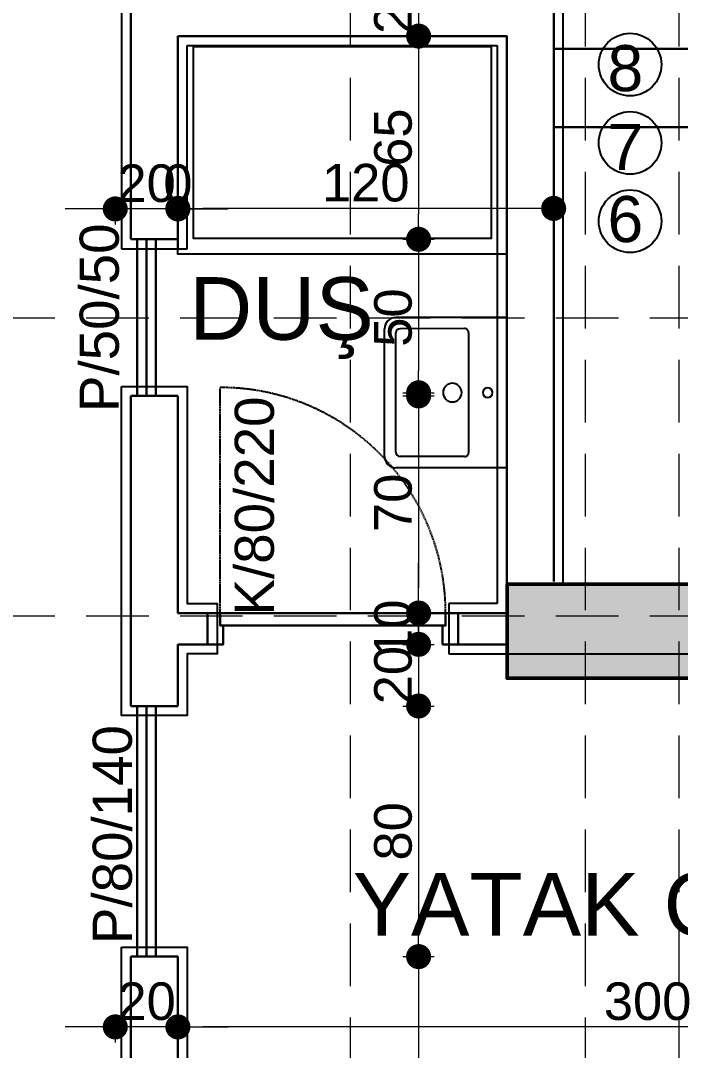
# Model space of a CAD drawing. Header units: millimetres. Extents: x 38129 to 72024, y -56282 to 16512.
# Drawn here: x 48258.7 to 48469.5, y -44474.2 to -44145.5 of the extents above; entities that cross this region are included whole.
import ezdxf

# ---------------------------------------------------------------- set-up
doc = ezdxf.new("R2010")
doc.units = ezdxf.units.MM
doc.linetypes.add('HIDDEN', pattern=[0.375, 0.25, -0.125])
for name, color, linetype, lineweight in [('AKS', 55, 'HIDDEN', 0), ('COLUMN4', 3, 'Continuous', 50), ('DIŞÖLÇÜ', 37, 'Continuous', 0), ('DUVAR', 255, 'Continuous', 30), ('KAPI', 4, 'Continuous', 30), ('M', 210, 'Continuous', 30), ('mahal', 7, 'Continuous', 5), ('pencere', 195, 'Continuous', 30), ('pencere+KAPI', 1, 'Continuous', 0), ('TARAMA', 252, 'Continuous', 0), ('ölçü İÇ', 31, 'Continuous', 0)]:
    doc.layers.add(name, color=color, linetype=linetype, lineweight=lineweight)
for name, color, linetype in [('HIDDEN', 1, 'HIDDEN'), ('sıva', 41, 'Continuous'), ('tefriş', 42, 'Continuous')]:
    doc.layers.add(name, color=color, linetype=linetype)
doc.styles.add('icdisolcu_yazi', font='arial.ttf')
doc.styles.get("Standard").update_dxf_attribs({"font": 'arial.ttf'})
doc.styles.add('style1', font='arial.ttf')
doc.dimstyles.new('İç Ölçü', dxfattribs={"dimtxt": 12, "dimasz": 8, "dimexe": 5, "dimexo": 0, "dimgap": 2, "dimtad": 1, "dimdec": 0, "dimzin": 12, "dimdsep": 46, "dimtxsty": 'icdisolcu_yazi', "dimblk": 'DOT', "dimcen": 8, "dimdle": 5, "dimclrd": 256, "dimclre": 256, "dimclrt": 7, "dimadec": 0, "dimazin": 3, "dimtfac": 1, "dimtdec": 0, "dimtix": 1, "dimtmove": 2, "dimatfit": 3, "dimldrblk": 'DOT', "dimfxl": 0, "dimtolj": 1, "dimtzin": 0, "dimlwd": -1, "dimlwe": -1, "dimarcsym": 0})

# ---------------------------------------------------------------- blocks, each defined once
blk = doc.blocks.new('*U11')
for p, q in [((4, 0), (0, 0)), ((76, 0), (80, 0))]:
    blk.add_line(p, q)
blk.add_lwpolyline([(4, 0), (76, 0), (76, -4), (4, -4)], close=True)
for points in [[(0, -10), (5, -10), (5, -4)], [(80, -10), (75, -10), (75, -4)]]:
    blk.add_lwpolyline(points)
at = {"layer": 'DUVAR'}
for p, q in [((0, 0), (0, -10)), ((80, 0), (80, -10))]:
    blk.add_line(p, q, dxfattribs=at)
at = {"layer": 'HIDDEN'}
blk.add_line((4, 0), (4, 72), dxfattribs=at)
blk.add_arc((4, 0), 72, 0, 90, dxfattribs=at)
blk = doc.blocks.new('A$C5F901649')
at = {"layer": 'tefriş'}
for p, q in [((3, 32.48), (37, 32.48)), ((0, 0), (0, 29.48)), ((2.97, 11.25), (3, 28.35)), ((4.12, 29.48), (35.88, 29.48)), ((37.03, 11.25), (37, 28.35)), ((40, 0), (40, 29.48)), ((35.91, 10.13), (4.09, 10.13)), ((0, 0), (20, 0)), ((40, 0), (20, 0))]:
    blk.add_line(p, q, dxfattribs=at)
for centre, radius, start, end in [((3, 29.48), 3, 90, 180), ((37, 29.48), 3, 0, 90), ((4.12, 28.35), 1.13, 90, 179.9238), ((35.88, 28.35), 1.13, 0.0762, 90), ((20, 14.45), 2.48, 90, 270), ((20, 14.45), 2.48, 270, 90), ((4.09, 11.25), 1.13, 179.9238, 270), ((35.91, 11.25), 1.13, 270, 0.0762), ((20, 5.05), 1.31, 90, 270), ((20, 5.05), 1.31, 270, 90)]:
    blk.add_arc(centre, radius, start, end, dxfattribs=at)
blk = doc.blocks.new('_Dot')
at = {"color": 0, "lineweight": -2}
blk.add_line((-0.5, 0), (-1, 0), dxfattribs=at)
at = {"color": 0, "lineweight": 30, "const_width": 0.5}
blk.add_lwpolyline([(-0.25, 0, 1), (0.25, 0, 1)], format="xyb", close=True, dxfattribs=at)
blk = doc.blocks.new('*D1004')
at = {"layer": 'Defpoints', "color": 0, "lineweight": 120, "transparency": 16777216}
for p in [(48385.86, -44150.43), (48308.99, -44215.29), (48385.86, -44215.29)]:
    blk.add_point(p, dxfattribs=at)
at = {"layer": 'ölçü İÇ', "transparency": 16777216}
for p, q in [((48385.86, -44150.43), (48390.86, -44150.43)), ((48380.86, -44215.29), (48390.86, -44215.29))]:
    blk.add_line(p, q, dxfattribs=at)
at = {"layer": 'ölçü İÇ', "linetype": 'Continuous', "transparency": 16777216}
blk.add_line((48385.86, -44158.43), (48385.86, -44207.29), dxfattribs=at)
at = {"layer": 'ölçü İÇ', "transparency": 16777216, "xscale": 8, "yscale": 8, "zscale": 8}
for p, rotation in [((48385.86, -44150.43), 90), ((48385.86, -44215.29), 270)]:
    blk.add_blockref('_Dot', p, dxfattribs=dict(at, rotation=rotation))
at = {"layer": 'ölçü İÇ', "color": 7, "transparency": 16777216, "insert": (48377.74, -44182.86), "char_height": 12, "attachment_point": 5, "rotation": 90, "style": 'icdisolcu_yazi'}
blk.add_mtext('\\A1;65', dxfattribs=at)
blk = doc.blocks.new('*D1005')
at = {"layer": 'Defpoints', "color": 0, "lineweight": 120, "transparency": 16777216}
for p in [(48308.99, -44215.29), (48308.99, -44265.29), (48385.86, -44265.29)]:
    blk.add_point(p, dxfattribs=at)
at = {"layer": 'ölçü İÇ', "transparency": 16777216}
for p, q in [((48380.86, -44215.29), (48390.86, -44215.29)), ((48380.86, -44265.29), (48390.86, -44265.29))]:
    blk.add_line(p, q, dxfattribs=at)
at = {"layer": 'ölçü İÇ', "linetype": 'Continuous', "transparency": 16777216}
blk.add_line((48385.86, -44223.29), (48385.86, -44257.29), dxfattribs=at)
at = {"layer": 'ölçü İÇ', "transparency": 16777216, "xscale": 8, "yscale": 8, "zscale": 8}
for p, rotation in [((48385.86, -44215.29), 90), ((48385.86, -44265.29), 270)]:
    blk.add_blockref('_Dot', p, dxfattribs=dict(at, rotation=rotation))
at = {"layer": 'ölçü İÇ', "color": 7, "transparency": 16777216, "insert": (48377.74, -44240.29), "char_height": 12, "attachment_point": 5, "rotation": 90, "style": 'icdisolcu_yazi'}
blk.add_mtext('\\A1;50', dxfattribs=at)
blk = doc.blocks.new('*D1006')
at = {"layer": 'Defpoints', "color": 0, "lineweight": 120, "transparency": 16777216}
for p in [(48308.99, -44264.29), (48318.49, -44334.6), (48385.86, -44334.6)]:
    blk.add_point(p, dxfattribs=at)
at = {"layer": 'ölçü İÇ', "transparency": 16777216}
for p, q in [((48380.86, -44264.29), (48390.86, -44264.29)), ((48380.86, -44334.6), (48390.86, -44334.6))]:
    blk.add_line(p, q, dxfattribs=at)
at = {"layer": 'ölçü İÇ', "linetype": 'Continuous', "transparency": 16777216}
blk.add_line((48385.86, -44272.29), (48385.86, -44326.6), dxfattribs=at)
at = {"layer": 'ölçü İÇ', "transparency": 16777216, "xscale": 8, "yscale": 8, "zscale": 8}
for p, rotation in [((48385.86, -44264.29), 90), ((48385.86, -44334.6), 270)]:
    blk.add_blockref('_Dot', p, dxfattribs=dict(at, rotation=rotation))
at = {"layer": 'ölçü İÇ', "color": 7, "transparency": 16777216, "insert": (48377.74, -44299.44), "char_height": 12, "attachment_point": 5, "rotation": 90, "style": 'icdisolcu_yazi'}
blk.add_mtext('\\A1;70', dxfattribs=at)
blk = doc.blocks.new('*D1007')
at = {"layer": 'Defpoints', "color": 0, "lineweight": 120, "transparency": 16777216}
for p in [(48318.49, -44334.6), (48318.49, -44344.6), (48385.86, -44344.6)]:
    blk.add_point(p, dxfattribs=at)
at = {"layer": 'ölçü İÇ', "linetype": 'Continuous', "transparency": 16777216}
for p, q in [((48385.86, -44326.6), (48385.86, -44318.6)), ((48385.86, -44334.6), (48385.86, -44344.6)), ((48385.86, -44352.6), (48385.86, -44360.6))]:
    blk.add_line(p, q, dxfattribs=at)
at = {"layer": 'ölçü İÇ', "transparency": 16777216}
for p, q in [((48380.86, -44334.6), (48390.86, -44334.6)), ((48380.86, -44344.6), (48390.86, -44344.6))]:
    blk.add_line(p, q, dxfattribs=at)
at = {"layer": 'ölçü İÇ', "transparency": 16777216, "xscale": 8, "yscale": 8, "zscale": 8}
for p, rotation in [((48385.86, -44334.6), 270), ((48385.86, -44344.6), 90)]:
    blk.add_blockref('_Dot', p, dxfattribs=dict(at, rotation=rotation))
at = {"layer": 'ölçü İÇ', "color": 7, "transparency": 16777216, "insert": (48377.74, -44339.6), "char_height": 12, "attachment_point": 5, "rotation": 90, "style": 'icdisolcu_yazi'}
blk.add_mtext('\\A1;10', dxfattribs=at)
blk = doc.blocks.new('*D1008')
at = {"layer": 'Defpoints', "color": 0, "lineweight": 120, "transparency": 16777216}
for p in [(48318.49, -44344.6), (48308.99, -44364.29), (48385.86, -44364.29)]:
    blk.add_point(p, dxfattribs=at)
at = {"layer": 'ölçü İÇ', "linetype": 'Continuous', "transparency": 16777216}
for p, q in [((48385.86, -44336.6), (48385.86, -44328.6)), ((48385.86, -44344.6), (48385.86, -44364.29)), ((48385.86, -44372.29), (48385.86, -44380.29))]:
    blk.add_line(p, q, dxfattribs=at)
at = {"layer": 'ölçü İÇ', "transparency": 16777216}
for p, q in [((48380.86, -44344.6), (48390.86, -44344.6)), ((48380.86, -44364.29), (48390.86, -44364.29))]:
    blk.add_line(p, q, dxfattribs=at)
at = {"layer": 'ölçü İÇ', "transparency": 16777216, "xscale": 8, "yscale": 8, "zscale": 8}
for p, rotation in [((48385.86, -44344.6), 270), ((48385.86, -44364.29), 90)]:
    blk.add_blockref('_Dot', p, dxfattribs=dict(at, rotation=rotation))
at = {"layer": 'ölçü İÇ', "color": 7, "transparency": 16777216, "insert": (48377.74, -44354.44), "char_height": 12, "attachment_point": 5, "rotation": 90, "style": 'icdisolcu_yazi'}
blk.add_mtext('\\A1;20', dxfattribs=at)
blk = doc.blocks.new('*D1009')
at = {"layer": 'Defpoints', "color": 0, "lineweight": 120, "transparency": 16777216}
for p in [(48308.99, -44364.29), (48308.99, -44444.29), (48385.86, -44444.29)]:
    blk.add_point(p, dxfattribs=at)
at = {"layer": 'ölçü İÇ', "transparency": 16777216}
for p, q in [((48380.86, -44364.29), (48390.86, -44364.29)), ((48380.86, -44444.29), (48390.86, -44444.29))]:
    blk.add_line(p, q, dxfattribs=at)
at = {"layer": 'ölçü İÇ', "linetype": 'Continuous', "transparency": 16777216}
blk.add_line((48385.86, -44372.29), (48385.86, -44436.29), dxfattribs=at)
at = {"layer": 'ölçü İÇ', "transparency": 16777216, "xscale": 8, "yscale": 8, "zscale": 8}
for p, rotation in [((48385.86, -44364.29), 90), ((48385.86, -44444.29), 270)]:
    blk.add_blockref('_Dot', p, dxfattribs=dict(at, rotation=rotation))
at = {"layer": 'ölçü İÇ', "color": 7, "transparency": 16777216, "insert": (48377.74, -44404.29), "char_height": 12, "attachment_point": 5, "rotation": 90, "style": 'icdisolcu_yazi'}
blk.add_mtext('\\A1;80', dxfattribs=at)
blk = doc.blocks.new('*D1010')
at = {"layer": 'Defpoints', "color": 0, "lineweight": 120, "transparency": 16777216}
for p in [(48308.99, -44444.29), (48308.98, -44639.28), (48385.86, -44639.28)]:
    blk.add_point(p, dxfattribs=at)
at = {"layer": 'ölçü İÇ', "transparency": 16777216}
for p, q in [((48380.86, -44444.29), (48390.86, -44444.29)), ((48380.86, -44639.28), (48390.86, -44639.28))]:
    blk.add_line(p, q, dxfattribs=at)
at = {"layer": 'ölçü İÇ', "linetype": 'Continuous', "transparency": 16777216}
blk.add_line((48385.86, -44452.29), (48385.86, -44631.28), dxfattribs=at)
at = {"layer": 'ölçü İÇ', "transparency": 16777216, "xscale": 8, "yscale": 8, "zscale": 8}
for p, rotation in [((48385.86, -44444.29), 90), ((48385.86, -44639.28), 270)]:
    blk.add_blockref('_Dot', p, dxfattribs=dict(at, rotation=rotation))
at = {"layer": 'ölçü İÇ', "color": 7, "transparency": 16777216, "insert": (48377.74, -44541.78), "char_height": 12, "attachment_point": 5, "rotation": 90, "style": 'icdisolcu_yazi'}
blk.add_mtext('\\A1;195', dxfattribs=at)
blk = doc.blocks.new('*D1082')
at = {"layer": 'Defpoints', "color": 0, "lineweight": 120, "transparency": 16777216}
for p in [(48308.99, -44466.73), (48308.99, -44466.73), (48608.99, -44466.73)]:
    blk.add_point(p, dxfattribs=at)
at = {"layer": 'ölçü İÇ', "transparency": 16777216}
for p, q in [((48308.99, -44466.73), (48308.99, -44471.73)), ((48608.99, -44466.73), (48608.99, -44471.73))]:
    blk.add_line(p, q, dxfattribs=at)
at = {"layer": 'ölçü İÇ', "linetype": 'Continuous', "transparency": 16777216}
blk.add_line((48600.99, -44466.73), (48316.99, -44466.73), dxfattribs=at)
at = {"layer": 'ölçü İÇ', "transparency": 16777216, "xscale": 8, "yscale": 8, "zscale": 8, "rotation": 180}
blk.add_blockref('_Dot', (48308.99, -44466.73), dxfattribs=at)
at = {"layer": 'ölçü İÇ', "transparency": 16777216, "xscale": 8, "yscale": 8, "zscale": 8}
blk.add_blockref('_Dot', (48608.99, -44466.73), dxfattribs=at)
at = {"layer": 'ölçü İÇ', "color": 7, "transparency": 16777216, "insert": (48458.99, -44458.6), "char_height": 12, "attachment_point": 5, "style": 'icdisolcu_yazi'}
blk.add_mtext('\\A1;300', dxfattribs=at)
blk = doc.blocks.new('*D1083')
at = {"layer": 'Defpoints', "color": 0, "lineweight": 120, "transparency": 16777216}
for p in [(48288.99, -44466.73), (48288.99, -44466.73), (48308.99, -44466.73)]:
    blk.add_point(p, dxfattribs=at)
at = {"layer": 'ölçü İÇ', "linetype": 'Continuous', "transparency": 16777216}
for p, q in [((48280.99, -44466.73), (48272.99, -44466.73)), ((48308.99, -44466.73), (48288.99, -44466.73)), ((48316.99, -44466.73), (48324.99, -44466.73))]:
    blk.add_line(p, q, dxfattribs=at)
at = {"layer": 'ölçü İÇ', "transparency": 16777216}
for p, q in [((48288.99, -44466.73), (48288.99, -44471.73)), ((48308.99, -44466.73), (48308.99, -44471.73))]:
    blk.add_line(p, q, dxfattribs=at)
at = {"layer": 'ölçü İÇ', "transparency": 16777216, "xscale": 8, "yscale": 8, "zscale": 8}
blk.add_blockref('_Dot', (48288.99, -44466.73), dxfattribs=at)
at = {"layer": 'ölçü İÇ', "transparency": 16777216, "xscale": 8, "yscale": 8, "zscale": 8, "rotation": 180}
blk.add_blockref('_Dot', (48308.99, -44466.73), dxfattribs=at)
at = {"layer": 'ölçü İÇ', "color": 7, "transparency": 16777216, "insert": (48298.99, -44458.6), "char_height": 12, "attachment_point": 5, "style": 'icdisolcu_yazi'}
blk.add_mtext('\\A1;20', dxfattribs=at)
blk = doc.blocks.new('*D1089')
at = {"layer": 'Defpoints', "color": 0, "lineweight": 120, "transparency": 16777216}
for p in [(48308.99, -44204.6), (48308.99, -44205.43), (48428.99, -44204.6)]:
    blk.add_point(p, dxfattribs=at)
at = {"layer": 'ölçü İÇ', "transparency": 16777216}
for p, q in [((48308.99, -44204.6), (48308.99, -44210.43)), ((48428.99, -44204.6), (48428.99, -44210.43))]:
    blk.add_line(p, q, dxfattribs=at)
at = {"layer": 'ölçü İÇ', "linetype": 'Continuous', "transparency": 16777216}
blk.add_line((48420.99, -44205.43), (48316.99, -44205.43), dxfattribs=at)
at = {"layer": 'ölçü İÇ', "transparency": 16777216, "xscale": 8, "yscale": 8, "zscale": 8, "rotation": 180}
blk.add_blockref('_Dot', (48308.99, -44205.43), dxfattribs=at)
at = {"layer": 'ölçü İÇ', "transparency": 16777216, "xscale": 8, "yscale": 8, "zscale": 8}
blk.add_blockref('_Dot', (48428.99, -44205.43), dxfattribs=at)
at = {"layer": 'ölçü İÇ', "color": 7, "transparency": 16777216, "insert": (48368.99, -44197.3), "char_height": 12, "attachment_point": 5, "style": 'icdisolcu_yazi'}
blk.add_mtext('\\A1;120', dxfattribs=at)
blk = doc.blocks.new('*D1090')
at = {"layer": 'Defpoints', "color": 0, "lineweight": 120, "transparency": 16777216}
for p in [(48308.99, -44204.6), (48308.99, -44205.6), (48308.99, -44205.6)]:
    blk.add_point(p, dxfattribs=at)
at = {"layer": 'ölçü İÇ', "transparency": 16777216}
for p, q in [((48308.99, -44205.6), (48308.99, -44200.6)), ((48308.99, -44204.6), (48308.99, -44210.6))]:
    blk.add_line(p, q, dxfattribs=at)
at = {"layer": 'ölçü İÇ', "linetype": 'Continuous', "transparency": 16777216}
for p, q in [((48300.99, -44205.6), (48292.99, -44205.6)), ((48316.99, -44205.6), (48324.99, -44205.6))]:
    blk.add_line(p, q, dxfattribs=at)
at = {"layer": 'ölçü İÇ', "transparency": 16777216, "xscale": 8, "yscale": 8, "zscale": 8}
blk.add_blockref('_Dot', (48308.99, -44205.6), dxfattribs=at)
at = {"layer": 'ölçü İÇ', "transparency": 16777216, "xscale": 8, "yscale": 8, "zscale": 8, "rotation": 180}
blk.add_blockref('_Dot', (48308.99, -44205.6), dxfattribs=at)
at = {"layer": 'ölçü İÇ', "color": 7, "transparency": 16777216, "insert": (48308.99, -44197.47), "char_height": 12, "attachment_point": 5, "style": 'icdisolcu_yazi'}
blk.add_mtext('\\A1;0', dxfattribs=at)
blk = doc.blocks.new('*D1091')
at = {"layer": 'Defpoints', "color": 0, "lineweight": 120, "transparency": 16777216}
for p in [(48288.99, -44205.43), (48288.99, -44205.6), (48308.99, -44205.6)]:
    blk.add_point(p, dxfattribs=at)
at = {"layer": 'ölçü İÇ', "transparency": 16777216}
for p, q in [((48308.99, -44205.6), (48308.99, -44200.6)), ((48288.99, -44205.43), (48288.99, -44210.6))]:
    blk.add_line(p, q, dxfattribs=at)
at = {"layer": 'ölçü İÇ', "linetype": 'Continuous', "transparency": 16777216}
for p, q in [((48280.99, -44205.6), (48272.99, -44205.6)), ((48308.99, -44205.6), (48288.99, -44205.6)), ((48316.99, -44205.6), (48324.99, -44205.6))]:
    blk.add_line(p, q, dxfattribs=at)
at = {"layer": 'ölçü İÇ', "transparency": 16777216, "xscale": 8, "yscale": 8, "zscale": 8}
blk.add_blockref('_Dot', (48288.99, -44205.6), dxfattribs=at)
at = {"layer": 'ölçü İÇ', "transparency": 16777216, "xscale": 8, "yscale": 8, "zscale": 8, "rotation": 180}
blk.add_blockref('_Dot', (48308.99, -44205.6), dxfattribs=at)
at = {"layer": 'ölçü İÇ', "color": 7, "transparency": 16777216, "insert": (48298.99, -44197.47), "char_height": 12, "attachment_point": 5, "style": 'icdisolcu_yazi'}
blk.add_mtext('\\A1;20', dxfattribs=at)
blk = doc.blocks.new('*D1167')
at = {"layer": 'Defpoints', "color": 0, "lineweight": 120, "transparency": 16777216}
for p in [(48385.86, -44130.43), (48385.86, -44150.43), (48385.86, -44150.43)]:
    blk.add_point(p, dxfattribs=at)
at = {"layer": 'ölçü İÇ', "linetype": 'Continuous', "transparency": 16777216}
for p, q in [((48385.86, -44122.43), (48385.86, -44114.43)), ((48385.86, -44130.43), (48385.86, -44150.43)), ((48385.86, -44158.43), (48385.86, -44166.43))]:
    blk.add_line(p, q, dxfattribs=at)
at = {"layer": 'ölçü İÇ', "transparency": 16777216}
for p, q in [((48385.86, -44130.43), (48390.86, -44130.43)), ((48385.86, -44150.43), (48390.86, -44150.43))]:
    blk.add_line(p, q, dxfattribs=at)
at = {"layer": 'ölçü İÇ', "transparency": 16777216, "xscale": 8, "yscale": 8, "zscale": 8}
for p, rotation in [((48385.86, -44130.43), 270), ((48385.86, -44150.43), 90)]:
    blk.add_blockref('_Dot', p, dxfattribs=dict(at, rotation=rotation))
at = {"layer": 'ölçü İÇ', "color": 7, "transparency": 16777216, "insert": (48377.74, -44140.43), "char_height": 12, "attachment_point": 5, "rotation": 90, "style": 'icdisolcu_yazi'}
blk.add_mtext('\\A1;20', dxfattribs=at)
blk = doc.blocks.new('wertertw')
at = {"layer": 'TARAMA', "lineweight": -3}
h = blk.add_hatch(dxfattribs=at)
h.set_pattern_fill('ANSI33', color=256, scale=2.5, style=0)
h.set_pattern_definition([(45, (-86643.698, -32547.66), (-11.2253202, 11.2253202), []), (45, (-86632.472, -32547.66), (-11.2253202, 11.2253202), [7.9375, -3.96875])])
h.paths.add_polyline_path([(-616.25, 351.94), (-616.25, -88.06), (-306.25, -88.06), (-306.25, -68.06), (-596.25, -68.06), (-596.25, 331.94), (-306.25, 331.94), (-306.25, 351.94)])
h.paths.add_polyline_path([(38.75, -338.06), (78.75, -338.06), (78.75, -378.06), (38.75, -378.06)])
h.paths.add_polyline_path([(-471.25, -318.06), (-441.25, -318.06), (-441.25, -378.06), (-471.25, -378.06)])
h.paths.add_polyline_path([(-961.25, -318.06), (-931.25, -318.06), (-931.25, -378.06), (-961.25, -378.06)])
h.paths.add_polyline_path([(343.75, -163.06), (413.75, -163.06), (413.75, -198.06), (343.75, -198.06)])
h.paths.add_polyline_path([(8.75, -163.06), (78.75, -163.06), (78.75, -198.06), (8.75, -198.06)])
h.paths.add_polyline_path([(-1036.25, -148.06), (-906.25, -148.06), (-906.25, -178.06), (-1036.25, -178.06)])
h.paths.add_polyline_path([(-976.25, 256.94), (-916.25, 256.94), (-916.25, 226.94), (-976.25, 226.94)])
h.paths.add_polyline_path([(343.75, 459.44), (413.75, 459.44), (413.75, 424.44), (343.75, 424.44)])
h.paths.add_polyline_path([(8.75, 459.44), (78.75, 459.44), (78.75, 424.44), (8.75, 424.44)])
h.paths.add_polyline_path([(-616.25, 531.94), (-306.25, 531.94), (-306.25, 511.94), (-616.25, 511.94)])
h.paths.add_polyline_path([(-976.25, 656.94), (-916.25, 656.94), (-916.25, 626.94), (-976.25, 626.94)])
h.paths.add_polyline_path([(-616.25, 971.94), (-306.25, 971.94), (-306.25, 951.94), (-616.25, 951.94)])
h.paths.add_polyline_path([(343.75, 1081.94), (413.75, 1081.94), (413.75, 1046.94), (343.75, 1046.94)])
h.paths.add_polyline_path([(8.75, 1081.94), (78.75, 1081.94), (78.75, 1046.94), (8.75, 1046.94)])
h.paths.add_polyline_path([(-1036.25, 1061.94), (-906.25, 1061.94), (-906.25, 1031.94), (-1036.25, 1031.94)])
h.paths.add_polyline_path([(-931.25, 1286.94), (-901.25, 1286.94), (-901.25, 1226.94), (-931.25, 1226.94)])
h.paths.add_polyline_path([(68.75, 1332.04), (108.75, 1332.04), (108.75, 1292.04), (68.75, 1292.04)])
h.paths.add_polyline_path([(-511.25, 1332.04), (-481.25, 1332.04), (-481.25, 1252.04), (-511.25, 1252.04)])
at = {"layer": 'COLUMN4', "color": 3}
blk.add_lwpolyline([(-976.25, 256.94), (-916.25, 256.94), (-916.25, 226.94), (-976.25, 226.94)], close=True, dxfattribs=at)

msp = doc.modelspace()

# ---------------------------------------------------------------- linework, layer by layer
at = {"layer": 'AKS', "ltscale": 80}
for p, q in [((48364, -42903.74), (48364, -45280.38)), ((48439, -42903.74), (48439, -45280.38)), ((48469, -42903.74), (48469, -45280.38)), ((50129.67, -44240.43), (48049.48, -44240.43)), ((50129.67, -44335.6), (48049.48, -44335.6))]:
    msp.add_line(p, q, dxfattribs=at)
at = {"layer": 'DUVAR'}
for p, q in [((48293.99, -44065.57), (48293.99, -44215.29)), ((48308.99, -44150.43), (48413.99, -44150.43)), ((48308.99, -44218.03), (48308.99, -44150.43)), ((48308.99, -44150.43), (48413.99, -44150.43)), ((48308.99, -44215.29), (48293.99, -44215.29)), ((48293.99, -44364.29), (48293.99, -44265.29)), ((48308.99, -44265.29), (48293.99, -44265.29)), ((48308.99, -44334.6), (48308.99, -44265.29)), ((48308.99, -44294.29), (48308.99, -44294.29)), ((48308.99, -44334.6), (48322.49, -44334.6)), ((48394.49, -44334.6), (48413.99, -44334.6)), ((48308.99, -44344.6), (48318.49, -44344.6)), ((48398.49, -44344.6), (48413.99, -44344.6)), ((48308.99, -44364.29), (48293.99, -44364.29)), ((48293.99, -44639.28), (48293.99, -44444.29)), ((48308.99, -44444.29), (48293.99, -44444.29)), ((48308.99, -44639.28), (48308.99, -44444.29))]:
    msp.add_line(p, q, dxfattribs=at)
for points in [[(48429.01, -44324.53), (48429.01, -44142.17)], [(48413.99, -44334.6), (48413.99, -44150.43)], [(48308.99, -44334.6), (48308.99, -44294.29)], [(48308.99, -44364.29), (48308.99, -44344.6)]]:
    msp.add_lwpolyline(points, dxfattribs=at)
at = {"layer": 'M'}
for p, q in [((48429.01, -44154.53), (48544.15, -44154.53)), ((48429.01, -44179.53), (48544.09, -44179.53))]:
    msp.add_line(p, q, dxfattribs=at)
at = {"layer": 'pencere'}
for p, q in [((48295.99, -44215.29), (48295.99, -44265.29)), ((48298.99, -44215.29), (48298.99, -44265.29)), ((48301.99, -44215.29), (48301.99, -44265.29)), ((48295.99, -44364.29), (48295.99, -44444.29)), ((48298.99, -44364.29), (48298.99, -44444.29)), ((48301.99, -44364.29), (48301.99, -44444.29))]:
    msp.add_line(p, q, dxfattribs=at)
at = {"layer": 'sıva'}
for p, q in [((48432.01, -44325.43), (48432.01, -43959.18)), ((48290.99, -44062.57), (48290.99, -44218.29)), ((48311.99, -44218.29), (48311.99, -44153.43)), ((48311.99, -44153.43), (48410.99, -44153.43)), ((48410.99, -44153.43), (48410.99, -44331.6)), ((48290.99, -44218.29), (48311.99, -44218.29)), ((48410.99, -44331.6), (48395.49, -44331.6)), ((48395.49, -44331.6), (48395.49, -44347.6)), ((48395.49, -44347.6), (48600.99, -44347.6))]:
    msp.add_line(p, q, dxfattribs=at)
for points in [[(48290.99, -44262.29), (48311.99, -44262.29), (48311.99, -44331.6), (48321.49, -44331.6), (48321.49, -44347.6), (48311.99, -44347.6), (48311.99, -44367.29), (48290.99, -44367.29)], [(48290.99, -44441.29), (48311.98, -44441.29), (48311.98, -44642.28), (48290.99, -44642.28)]]:
    msp.add_lwpolyline(points, close=True, dxfattribs=at)
at = {"layer": 'tefriş'}
for points in [[(48308.99, -44150.43), (48413.99, -44150.43), (48413.99, -44220.03), (48308.99, -44220.03)], [(48313.99, -44153.78), (48408.99, -44153.78), (48408.99, -44215.03), (48313.99, -44215.03)]]:
    msp.add_lwpolyline(points, close=True, dxfattribs=at)
for centre in [(48453.39, -44159.53), (48453.39, -44184.53), (48453.39, -44209.53)]:
    msp.add_circle(centre, 10, dxfattribs=at)

# ---------------------------------------------------------------- block references
at = {"layer": 'DIŞÖLÇÜ'}
msp.add_blockref('wertertw', (49390.39, -44582.37), dxfattribs=at)
at = {"layer": 'KAPI'}
msp.add_blockref('*U11', (48318.49, -44334.6), dxfattribs=at)
at = {"layer": 'tefriş', "xscale": 1.199999999953434, "yscale": 1.199999999953434, "zscale": 1.199999999953434, "rotation": 90.00000000000001}
msp.add_blockref('A$C5F901649', (48413.99, -44288.24), dxfattribs=at)

# ---------------------------------------------------------------- texts
at = {"layer": 'mahal', "char_height": 20, "attachment_point": 1}
for s, insert in [('DUŞ', (48312.58, -44227.37)), ('YATAK ODASI', (48364.81, -44417.56))]:
    msp.add_mtext_dynamic_manual_height_columns(s, width=250.3432, gutter_width=12.5, heights=[0], dxfattribs=dict(at, insert=insert))
at = {"layer": 'pencere+KAPI', "char_height": 12.5, "width": 27.0954, "attachment_point": 3, "rotation": 90, "style": 'style1'}
for s, insert in [('P/50/50', (48277.62, -44210.24)), ('K/80/220', (48327.15, -44265.49)), ('P/80/140', (48281.78, -44370.38))]:
    msp.add_mtext(s, dxfattribs=dict(at, insert=insert))
at = {"layer": 'tefriş', "char_height": 14.7, "width": 26.4931, "attachment_point": 9}
for s, insert in [('8', (48457.61, -44168.21)), ('7', (48457.61, -44193.21)), ('6', (48457.61, -44216.4))]:
    msp.add_mtext(s, dxfattribs=dict(at, insert=insert))

# ---------------------------------------------------------------- dimensions: what is measured, and where the dimension line sits
at = {"layer": 'ölçü İÇ'}
for base, p1, p2, picture, middle in [((48385.86, -44150.43), (48385.86, -44130.43), (48385.86, -44150.43), '*D1167', (48377.74, -44140.43)), ((48385.86, -44215.29), (48385.86, -44150.43), (48308.99, -44215.29), '*D1004', (48377.74, -44182.86)), ((48385.86, -44265.29), (48308.99, -44215.29), (48308.99, -44265.29), '*D1005', (48377.74, -44240.29)), ((48385.86, -44334.6), (48308.99, -44264.29), (48318.49, -44334.6), '*D1006', (48377.74, -44299.44)), ((48385.86, -44344.6), (48318.49, -44334.6), (48318.49, -44344.6), '*D1007', (48377.74, -44339.6)), ((48385.86, -44364.29), (48318.49, -44344.6), (48308.99, -44364.29), '*D1008', (48377.74, -44354.44)), ((48385.86, -44444.29), (48308.99, -44364.29), (48308.99, -44444.29), '*D1009', (48377.74, -44404.29)), ((48385.86, -44639.28), (48308.99, -44444.29), (48308.98, -44639.28), '*D1010', (48377.74, -44541.78))]:
    dim = msp.add_linear_dim(base=base, p1=p1, p2=p2, angle=90, dimstyle='İç Ölçü', dxfattribs=at)
    dim.commit()
    dim.dimension.update_dxf_attribs({"geometry": picture, "text_midpoint": middle})
for base, p1, p2, picture, middle in [((48288.99, -44205.6), (48308.99, -44205.6), (48288.99, -44205.43), '*D1091', (48298.99, -44197.47)), ((48308.99314722, -44205.60134803), (48308.99314722, -44204.60148374), (48308.99314722, -44205.60134803), '*D1090', (48308.99314722, -44197.47447217)), ((48308.99, -44205.43), (48428.99, -44204.6), (48308.99, -44204.6), '*D1089', (48368.99, -44197.3)), ((48288.99, -44466.73), (48308.99, -44466.73), (48288.99, -44466.73), '*D1083', (48298.99, -44458.6)), ((48308.99, -44466.73), (48608.99, -44466.73), (48308.99, -44466.73), '*D1082', (48458.99, -44458.6))]:
    dim = msp.add_linear_dim(base=base, p1=p1, p2=p2, dimstyle='İç Ölçü', dxfattribs=at)
    dim.commit()
    dim.dimension.update_dxf_attribs({"geometry": picture, "text_midpoint": middle})

doc.saveas('drawing.dxf')
